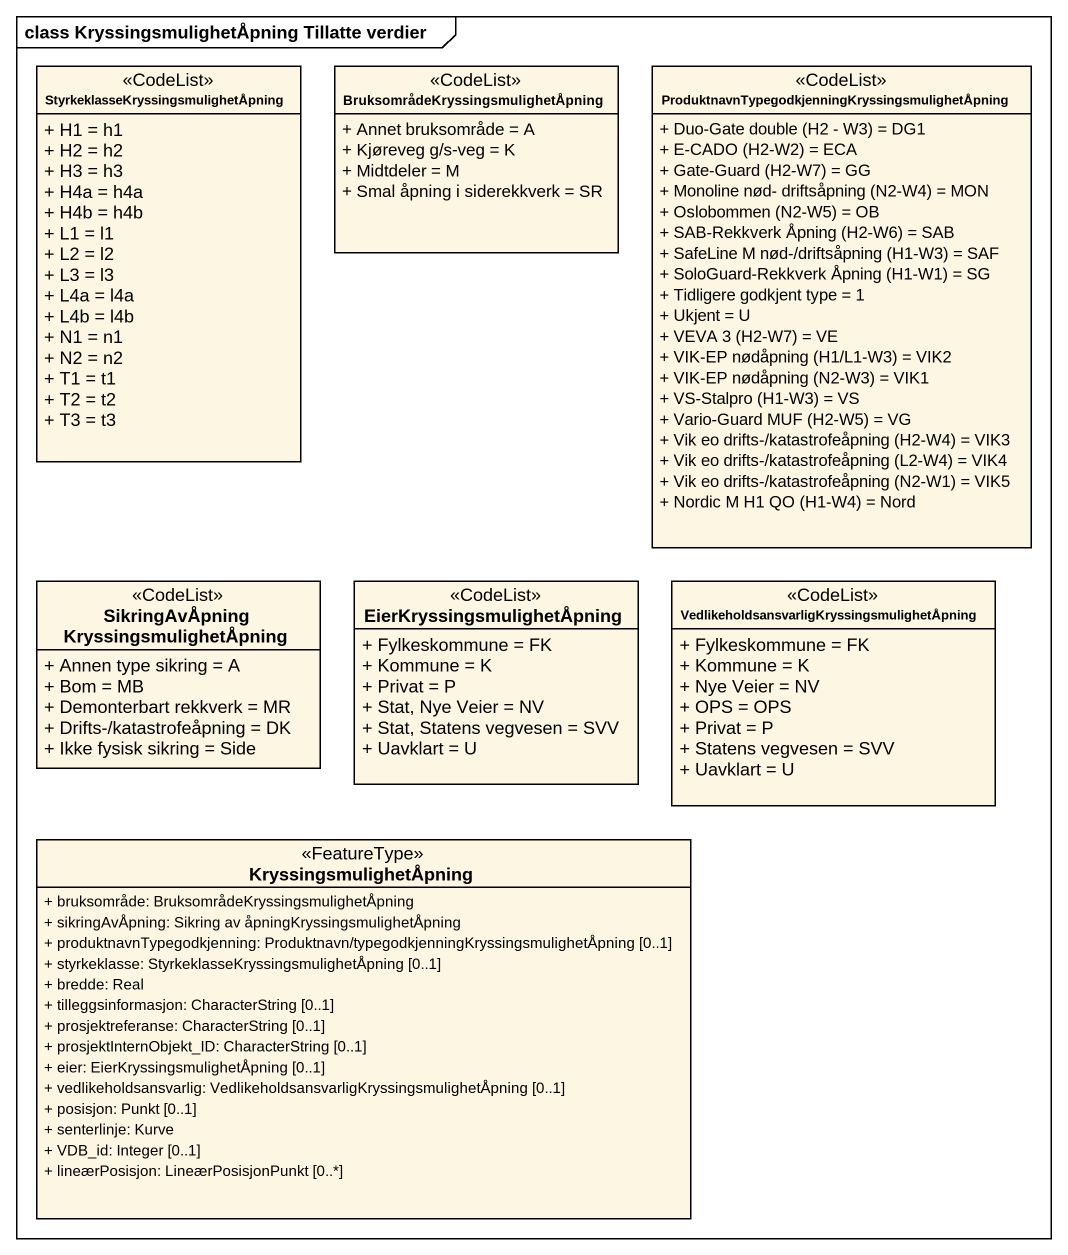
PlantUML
@startuml
mainframe class KryssingsmulighetÅpning Tillatte verdier
hide circle
hide empty members
skinparam classAttributeIconSize 0
class "StyrkeklasseKryssingsmulighetÅpning" as StyrkeklasseKryssingsmulighe <<CodeList>> {
  + H1 = h1
  + H2 = h2
  + H3 = h3
  + H4a = h4a
  + H4b = h4b
  + L1 = l1
  + L2 = l2
  + L3 = l3
  + L4a = l4a
  + L4b = l4b
  + N1 = n1
  + N2 = n2
  + T1 = t1
  + T2 = t2
  + T3 = t3
}
class "BruksområdeKryssingsmulighetÅpning" as BruksområdeKryssingsmulighet <<CodeList>> {
  + Annet bruksområde = A
  + Kjøreveg g/s-veg = K
  + Midtdeler = M
  + Smal åpning i siderekkverk = SR
}
class "ProduktnavnTypegodkjenningKryssingsmulighetÅpning" as ProduktnavnTypegodkjenningKr <<CodeList>> {
  {field} + Duo-Gate double (H2 - W3) = DG1
  {field} + E-CADO (H2-W2) = ECA
  {field} + Gate-Guard (H2-W7) = GG
  {field} + Monoline nød- driftsåpning (N2-W4) = MON
  {field} + Oslobommen (N2-W5) = OB
  {field} + SAB-Rekkverk Åpning (H2-W6) = SAB
  {field} + SafeLine M nød-/driftsåpning (H1-W3) = SAF
  {field} + SoloGuard-Rekkverk Åpning (H1-W1) = SG
  + Tidligere godkjent type = 1
  + Ukjent = U
  {field} + VEVA 3 (H2-W7) = VE
  {field} + VIK-EP nødåpning (H1/L1-W3) = VIK2
  {field} + VIK-EP nødåpning (N2-W3) = VIK1
  {field} + VS-Stalpro (H1-W3) = VS
  {field} + Vario-Guard MUF (H2-W5) = VG
  {field} + Vik eo drifts-/katastrofeåpning (H2-W4) = VIK3
  {field} + Vik eo drifts-/katastrofeåpning (L2-W4) = VIK4
  {field} + Vik eo drifts-/katastrofeåpning (N2-W1) = VIK5
  {field} + Nordic M H1 QO (H1-W4) = Nord
}
class "SikringAvÅpningKryssingsmulighetÅpning" as SikringAvÅpningKryssingsmuli <<CodeList>> {
  + Annen type sikring = A
  + Bom = MB
  + Demonterbart rekkverk = MR
  + Drifts-/katastrofeåpning = DK
  + Ikke fysisk sikring = Side
}
class EierKryssingsmulighetÅpning <<CodeList>> {
  + Fylkeskommune = FK
  + Kommune = K
  + Privat = P
  + Stat, Nye Veier = NV
  + Stat, Statens vegvesen = SVV
  + Uavklart = U
}
class "VedlikeholdsansvarligKryssingsmulighetÅpning" as VedlikeholdsansvarligKryssin <<CodeList>> {
  + Fylkeskommune = FK
  + Kommune = K
  + Nye Veier = NV
  + OPS = OPS
  + Privat = P
  + Statens vegvesen = SVV
  + Uavklart = U
}
class KryssingsmulighetÅpning <<FeatureType>> {
  + bruksområde: BruksområdeKryssingsmulighetÅpning
  + sikringAvÅpning: Sikring av åpningKryssingsmulighetÅpning
  + produktnavnTypegodkjenning: Produktnavn/typegodkjenningKryssingsmulighetÅpning [0..1]
  + styrkeklasse: StyrkeklasseKryssingsmulighetÅpning [0..1]
  + bredde: Real
  + tilleggsinformasjon: CharacterString [0..1]
  + prosjektreferanse: CharacterString [0..1]
  + prosjektInternObjekt_ID: CharacterString [0..1]
  + eier: EierKryssingsmulighetÅpning [0..1]
  + vedlikeholdsansvarlig: VedlikeholdsansvarligKryssingsmulighetÅpning [0..1]
  + posisjon: Punkt [0..1]
  + senterlinje: Kurve
  + VDB_id: Integer [0..1]
  + lineærPosisjon: LineærPosisjonPunkt [0..*]
}
@enduml
